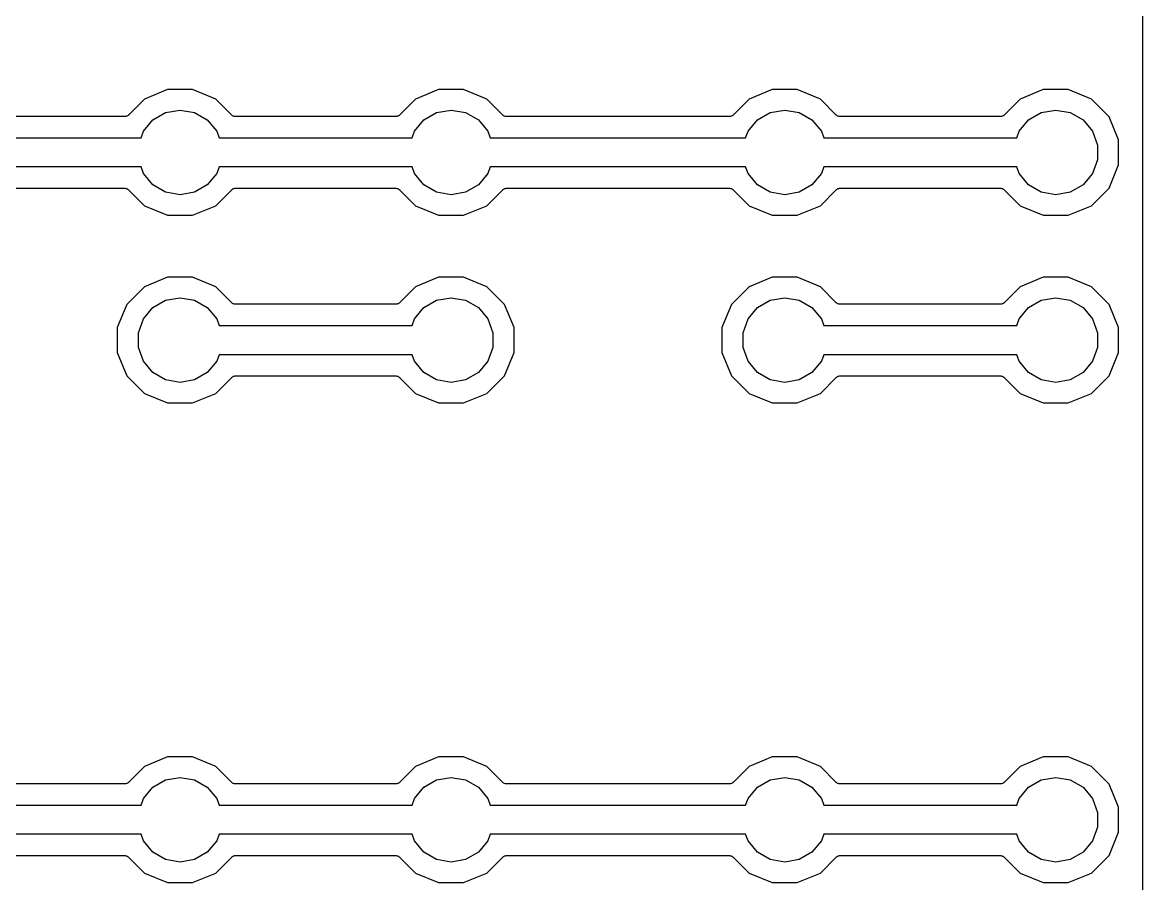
# Model space of a CAD drawing. Extents: x 66 to 115.1, y -104 to -36.7.
# Drawn here: x 88.22 to 115.08, y -81.53 to -60.88 of the extents above; entities that cross this region are included whole.
import ezdxf

# ---------------------------------------------------------------- set-up
doc = ezdxf.new("R2010")
doc.units = 0
doc.header["$MEASUREMENT"] = 0
doc.layers.add('BLACK', color=7, linetype='CONTINUOUS')

msp = doc.modelspace()

# ---------------------------------------------------------------- linework, layer by layer
at = {"layer": 'BLACK', "linetype": 'CONTINUOUS'}
for p, q in [((115.082, -37.075), (115.082, -103.605)), ((91.7, -62.492), (91.1458, -62.7216)), ((92.3, -62.492), (91.7, -62.492)), ((92.8542, -62.7216), (92.3, -62.492)), ((98.2, -62.492), (97.6458, -62.7216)), ((98.8, -62.492), (98.2, -62.492)), ((99.3542, -62.7216), (98.8, -62.492)), ((106.2, -62.492), (105.646, -62.7216)), ((106.8, -62.492), (106.2, -62.492)), ((107.354, -62.7216), (106.8, -62.492)), ((112.7, -62.492), (112.146, -62.7216)), ((113.3, -62.492), (112.7, -62.492)), ((113.854, -62.7216), (113.3, -62.492)), ((91.1458, -62.7216), (90.7626, -63.1048)), ((93.2374, -63.1048), (92.8542, -62.7216)), ((97.6458, -62.7216), (97.2626, -63.1048)), ((99.7374, -63.1048), (99.3542, -62.7216)), ((105.646, -62.7216), (105.263, -63.1048)), ((107.737, -63.1048), (107.354, -62.7216)), ((112.146, -62.7216), (111.763, -63.1048)), ((114.278, -63.1458), (113.854, -62.7216)), ((90.74, -63.1206), (90.7264, -63.1301)), ((90.7544, -63.1123), (90.74, -63.1206)), ((90.758, -63.108), (90.7544, -63.1123)), ((90.7626, -63.1048), (90.758, -63.108)), ((91.3473, -63.2221), (91.6527, -63.0458)), ((91.6527, -63.0458), (92, -62.9846)), ((92, -62.9846), (92.3473, -63.0458)), ((92.3473, -63.0458), (92.6527, -63.2221)), ((93.242, -63.108), (93.2374, -63.1048)), ((93.2456, -63.1123), (93.242, -63.108)), ((93.26, -63.1206), (93.2456, -63.1123)), ((93.2736, -63.1301), (93.26, -63.1206)), ((97.24, -63.1206), (97.2264, -63.1301)), ((97.2544, -63.1123), (97.24, -63.1206)), ((97.258, -63.108), (97.2544, -63.1123)), ((97.2626, -63.1048), (97.258, -63.108)), ((97.8473, -63.2221), (98.1527, -63.0458)), ((98.1527, -63.0458), (98.5, -62.9846)), ((98.5, -62.9846), (98.8473, -63.0458)), ((98.8473, -63.0458), (99.1527, -63.2221)), ((99.742, -63.108), (99.7374, -63.1048)), ((99.7456, -63.1123), (99.742, -63.108)), ((99.76, -63.1206), (99.7456, -63.1123)), ((99.7736, -63.1301), (99.76, -63.1206)), ((105.24, -63.1206), (105.226, -63.1301)), ((105.254, -63.1123), (105.24, -63.1206)), ((105.258, -63.108), (105.254, -63.1123)), ((105.263, -63.1048), (105.258, -63.108)), ((105.847, -63.2221), (106.153, -63.0458)), ((106.153, -63.0458), (106.5, -62.9846)), ((106.5, -62.9846), (106.847, -63.0458)), ((106.847, -63.0458), (107.153, -63.2221)), ((107.742, -63.108), (107.737, -63.1048)), ((107.746, -63.1123), (107.742, -63.108)), ((107.76, -63.1206), (107.746, -63.1123)), ((107.774, -63.1301), (107.76, -63.1206)), ((111.74, -63.1206), (111.726, -63.1301)), ((111.754, -63.1123), (111.74, -63.1206)), ((111.758, -63.108), (111.754, -63.1123)), ((111.763, -63.1048), (111.758, -63.108)), ((112.347, -63.2221), (112.653, -63.0458)), ((112.653, -63.0458), (113, -62.9846)), ((113, -62.9846), (113.347, -63.0458)), ((113.347, -63.0458), (113.653, -63.2221)), ((90.6728, -63.142), (84.8272, -63.142)), ((90.6783, -63.141), (90.6728, -63.142)), ((90.6838, -63.1415), (90.6783, -63.141)), ((90.6999, -63.1372), (90.6838, -63.1415)), ((90.7162, -63.1343), (90.6999, -63.1372)), ((90.721, -63.1315), (90.7162, -63.1343)), ((90.7264, -63.1301), (90.721, -63.1315)), ((91.1206, -63.4923), (91.3473, -63.2221)), ((92.6527, -63.2221), (92.8794, -63.4923)), ((93.279, -63.1315), (93.2736, -63.1301)), ((93.2838, -63.1343), (93.279, -63.1315)), ((93.3001, -63.1372), (93.2838, -63.1343)), ((93.3162, -63.1415), (93.3001, -63.1372)), ((93.3217, -63.141), (93.3162, -63.1415)), ((93.3272, -63.142), (93.3217, -63.141)), ((97.1728, -63.142), (93.3272, -63.142)), ((97.1783, -63.141), (97.1728, -63.142)), ((97.1838, -63.1415), (97.1783, -63.141)), ((97.1999, -63.1372), (97.1838, -63.1415)), ((97.2162, -63.1343), (97.1999, -63.1372)), ((97.221, -63.1315), (97.2162, -63.1343)), ((97.2264, -63.1301), (97.221, -63.1315)), ((97.6206, -63.4923), (97.8473, -63.2221)), ((99.1527, -63.2221), (99.3794, -63.4923)), ((99.779, -63.1315), (99.7736, -63.1301)), ((99.7838, -63.1343), (99.779, -63.1315)), ((99.8001, -63.1372), (99.7838, -63.1343)), ((99.8162, -63.1415), (99.8001, -63.1372)), ((99.8217, -63.141), (99.8162, -63.1415)), ((99.8272, -63.142), (99.8217, -63.141)), ((105.173, -63.142), (99.8272, -63.142)), ((105.178, -63.141), (105.173, -63.142)), ((105.184, -63.1415), (105.178, -63.141)), ((105.2, -63.1372), (105.184, -63.1415)), ((105.216, -63.1343), (105.2, -63.1372)), ((105.221, -63.1315), (105.216, -63.1343)), ((105.226, -63.1301), (105.221, -63.1315)), ((105.621, -63.4923), (105.847, -63.2221)), ((107.153, -63.2221), (107.379, -63.4923)), ((107.779, -63.1315), (107.774, -63.1301)), ((107.784, -63.1343), (107.779, -63.1315)), ((107.8, -63.1372), (107.784, -63.1343)), ((107.816, -63.1415), (107.8, -63.1372)), ((107.822, -63.141), (107.816, -63.1415)), ((107.827, -63.142), (107.822, -63.141)), ((111.673, -63.142), (107.827, -63.142)), ((111.678, -63.141), (111.673, -63.142)), ((111.684, -63.1415), (111.678, -63.141)), ((111.7, -63.1372), (111.684, -63.1415)), ((111.716, -63.1343), (111.7, -63.1372)), ((111.721, -63.1315), (111.716, -63.1343)), ((111.726, -63.1301), (111.721, -63.1315)), ((112.121, -63.4923), (112.347, -63.2221)), ((113.653, -63.2221), (113.879, -63.4923)), ((114.508, -63.7), (114.278, -63.1458)), ((84.4368, -63.65), (91.0632, -63.65)), ((91.0632, -63.65), (91.1206, -63.4923)), ((92.8794, -63.4923), (92.9368, -63.65)), ((92.9368, -63.65), (97.5632, -63.65)), ((97.5632, -63.65), (97.6206, -63.4923)), ((99.3794, -63.4923), (99.4368, -63.65)), ((99.4368, -63.65), (105.563, -63.65)), ((105.563, -63.65), (105.621, -63.4923)), ((107.379, -63.4923), (107.437, -63.65)), ((107.437, -63.65), (112.063, -63.65)), ((112.063, -63.65), (112.121, -63.4923)), ((113.879, -63.4923), (114, -63.8237)), ((114, -63.8237), (114, -64.1763)), ((114.508, -64.3), (114.508, -63.7)), ((114, -64.1763), (113.879, -64.5077)), ((91.0632, -64.35), (84.4368, -64.35)), ((91.1206, -64.5077), (91.0632, -64.35)), ((92.9368, -64.35), (92.8794, -64.5077)), ((97.5632, -64.35), (92.9368, -64.35)), ((97.6206, -64.5077), (97.5632, -64.35)), ((99.4368, -64.35), (99.3794, -64.5077)), ((105.563, -64.35), (99.4368, -64.35)), ((105.621, -64.5077), (105.563, -64.35)), ((107.437, -64.35), (107.379, -64.5077)), ((112.063, -64.35), (107.437, -64.35)), ((112.121, -64.5077), (112.063, -64.35)), ((114.278, -64.8542), (114.508, -64.3)), ((91.3473, -64.7779), (91.1206, -64.5077)), ((92.8794, -64.5077), (92.6527, -64.7779)), ((97.8473, -64.7779), (97.6206, -64.5077)), ((99.3794, -64.5077), (99.1527, -64.7779)), ((105.847, -64.7779), (105.621, -64.5077)), ((107.379, -64.5077), (107.153, -64.7779)), ((112.347, -64.7779), (112.121, -64.5077)), ((113.879, -64.5077), (113.653, -64.7779)), ((84.8272, -64.858), (90.6728, -64.858)), ((90.6728, -64.858), (90.6783, -64.859)), ((90.6783, -64.859), (90.6838, -64.8585)), ((90.6838, -64.8585), (90.6999, -64.8628)), ((90.6999, -64.8628), (90.7162, -64.8657)), ((90.7162, -64.8657), (90.721, -64.8685)), ((90.721, -64.8685), (90.7264, -64.8699)), ((90.7264, -64.8699), (90.74, -64.8794)), ((90.74, -64.8794), (90.7544, -64.8877)), ((90.7544, -64.8877), (90.758, -64.892)), ((90.758, -64.892), (90.7626, -64.8952)), ((90.7626, -64.8952), (91.1458, -65.2784)), ((91.6527, -64.9542), (91.3473, -64.7779)), ((92, -65.0154), (91.6527, -64.9542)), ((92.3473, -64.9542), (92, -65.0154)), ((92.6527, -64.7779), (92.3473, -64.9542)), ((92.8542, -65.2784), (93.2374, -64.8952)), ((93.2374, -64.8952), (93.242, -64.892)), ((93.242, -64.892), (93.2456, -64.8877)), ((93.2456, -64.8877), (93.26, -64.8794)), ((93.26, -64.8794), (93.2736, -64.8699)), ((93.2736, -64.8699), (93.279, -64.8685)), ((93.279, -64.8685), (93.2838, -64.8657)), ((93.2838, -64.8657), (93.3001, -64.8628)), ((93.3001, -64.8628), (93.3162, -64.8585)), ((93.3162, -64.8585), (93.3217, -64.859)), ((93.3217, -64.859), (93.3272, -64.858)), ((93.3272, -64.858), (97.1728, -64.858)), ((97.1728, -64.858), (97.1783, -64.859)), ((97.1783, -64.859), (97.1838, -64.8585)), ((97.1838, -64.8585), (97.1999, -64.8628)), ((97.1999, -64.8628), (97.2162, -64.8657)), ((97.2162, -64.8657), (97.221, -64.8685)), ((97.221, -64.8685), (97.2264, -64.8699)), ((97.2264, -64.8699), (97.24, -64.8794)), ((97.24, -64.8794), (97.2544, -64.8877)), ((97.2544, -64.8877), (97.258, -64.892)), ((97.258, -64.892), (97.2626, -64.8952)), ((97.2626, -64.8952), (97.6458, -65.2784)), ((98.1527, -64.9542), (97.8473, -64.7779)), ((98.5, -65.0154), (98.1527, -64.9542)), ((98.8473, -64.9542), (98.5, -65.0154)), ((99.1527, -64.7779), (98.8473, -64.9542)), ((99.3542, -65.2784), (99.7374, -64.8952)), ((99.7374, -64.8952), (99.742, -64.892)), ((99.742, -64.892), (99.7456, -64.8877)), ((99.7456, -64.8877), (99.76, -64.8794)), ((99.76, -64.8794), (99.7736, -64.8699)), ((99.7736, -64.8699), (99.779, -64.8685)), ((99.779, -64.8685), (99.7838, -64.8657)), ((99.7838, -64.8657), (99.8001, -64.8628)), ((99.8001, -64.8628), (99.8162, -64.8585)), ((99.8162, -64.8585), (99.8217, -64.859)), ((99.8217, -64.859), (99.8272, -64.858)), ((99.8272, -64.858), (105.173, -64.858)), ((105.173, -64.858), (105.178, -64.859)), ((105.178, -64.859), (105.184, -64.8585)), ((105.184, -64.8585), (105.2, -64.8628)), ((105.2, -64.8628), (105.216, -64.8657)), ((105.216, -64.8657), (105.221, -64.8685)), ((105.221, -64.8685), (105.226, -64.8699)), ((105.226, -64.8699), (105.24, -64.8794)), ((105.24, -64.8794), (105.254, -64.8877)), ((105.254, -64.8877), (105.258, -64.892)), ((105.258, -64.892), (105.263, -64.8952)), ((105.263, -64.8952), (105.646, -65.2784)), ((106.153, -64.9542), (105.847, -64.7779)), ((106.5, -65.0154), (106.153, -64.9542)), ((106.847, -64.9542), (106.5, -65.0154)), ((107.153, -64.7779), (106.847, -64.9542)), ((107.354, -65.2784), (107.737, -64.8952)), ((107.737, -64.8952), (107.742, -64.892)), ((107.742, -64.892), (107.746, -64.8877)), ((107.746, -64.8877), (107.76, -64.8794)), ((107.76, -64.8794), (107.774, -64.8699)), ((107.774, -64.8699), (107.779, -64.8685)), ((107.779, -64.8685), (107.784, -64.8657)), ((107.784, -64.8657), (107.8, -64.8628)), ((107.8, -64.8628), (107.816, -64.8585)), ((107.816, -64.8585), (107.822, -64.859)), ((107.822, -64.859), (107.827, -64.858)), ((107.827, -64.858), (111.673, -64.858)), ((111.673, -64.858), (111.678, -64.859)), ((111.678, -64.859), (111.684, -64.8585)), ((111.684, -64.8585), (111.7, -64.8628)), ((111.7, -64.8628), (111.716, -64.8657)), ((111.716, -64.8657), (111.721, -64.8685)), ((111.721, -64.8685), (111.726, -64.8699)), ((111.726, -64.8699), (111.74, -64.8794)), ((111.74, -64.8794), (111.754, -64.8877)), ((111.754, -64.8877), (111.758, -64.892)), ((111.758, -64.892), (111.763, -64.8952)), ((111.763, -64.8952), (112.146, -65.2784)), ((112.653, -64.9542), (112.347, -64.7779)), ((113, -65.0154), (112.653, -64.9542)), ((113.347, -64.9542), (113, -65.0154)), ((113.653, -64.7779), (113.347, -64.9542)), ((113.854, -65.2784), (114.278, -64.8542)), ((91.1458, -65.2784), (91.7, -65.508)), ((91.7, -65.508), (92.3, -65.508)), ((92.3, -65.508), (92.8542, -65.2784)), ((97.6458, -65.2784), (98.2, -65.508)), ((98.2, -65.508), (98.8, -65.508)), ((98.8, -65.508), (99.3542, -65.2784)), ((105.646, -65.2784), (106.2, -65.508)), ((106.2, -65.508), (106.8, -65.508)), ((106.8, -65.508), (107.354, -65.2784)), ((112.146, -65.2784), (112.7, -65.508)), ((112.7, -65.508), (113.3, -65.508)), ((113.3, -65.508), (113.854, -65.2784)), ((91.7, -66.992), (91.1458, -67.2216)), ((92.3, -66.992), (91.7, -66.992)), ((92.8542, -67.2216), (92.3, -66.992)), ((98.2, -66.992), (97.6458, -67.2216)), ((98.8, -66.992), (98.2, -66.992)), ((99.3542, -67.2216), (98.8, -66.992)), ((106.2, -66.992), (105.646, -67.2216)), ((106.8, -66.992), (106.2, -66.992)), ((107.354, -67.2216), (106.8, -66.992)), ((112.7, -66.992), (112.146, -67.2216)), ((113.3, -66.992), (112.7, -66.992)), ((113.854, -67.2216), (113.3, -66.992)), ((91.1458, -67.2216), (90.7216, -67.6458)), ((93.2374, -67.6048), (92.8542, -67.2216)), ((97.6458, -67.2216), (97.2626, -67.6048)), ((99.7784, -67.6458), (99.3542, -67.2216)), ((105.646, -67.2216), (105.222, -67.6458)), ((107.737, -67.6048), (107.354, -67.2216)), ((112.146, -67.2216), (111.763, -67.6048)), ((114.278, -67.6458), (113.854, -67.2216)), ((90.7216, -67.6458), (90.492, -68.2)), ((91.3473, -67.7221), (91.6527, -67.5458)), ((91.6527, -67.5458), (92, -67.4846)), ((92, -67.4846), (92.3473, -67.5458)), ((92.3473, -67.5458), (92.6527, -67.7221)), ((93.242, -67.608), (93.2374, -67.6048)), ((93.2456, -67.6123), (93.242, -67.608)), ((93.26, -67.6206), (93.2456, -67.6123)), ((93.2736, -67.6301), (93.26, -67.6206)), ((93.279, -67.6315), (93.2736, -67.6301)), ((93.2838, -67.6343), (93.279, -67.6315)), ((93.3001, -67.6372), (93.2838, -67.6343)), ((93.3162, -67.6415), (93.3001, -67.6372)), ((93.3217, -67.641), (93.3162, -67.6415)), ((93.3272, -67.642), (93.3217, -67.641)), ((97.1728, -67.642), (93.3272, -67.642)), ((97.1783, -67.641), (97.1728, -67.642)), ((97.1838, -67.6415), (97.1783, -67.641)), ((97.1999, -67.6372), (97.1838, -67.6415)), ((97.2162, -67.6343), (97.1999, -67.6372)), ((97.221, -67.6315), (97.2162, -67.6343)), ((97.2264, -67.6301), (97.221, -67.6315)), ((97.24, -67.6206), (97.2264, -67.6301)), ((97.2544, -67.6123), (97.24, -67.6206)), ((97.258, -67.608), (97.2544, -67.6123)), ((97.2626, -67.6048), (97.258, -67.608)), ((97.8473, -67.7221), (98.1527, -67.5458)), ((98.1527, -67.5458), (98.5, -67.4846)), ((98.5, -67.4846), (98.8473, -67.5458)), ((98.8473, -67.5458), (99.1527, -67.7221)), ((100.008, -68.2), (99.7784, -67.6458)), ((105.222, -67.6458), (104.992, -68.2)), ((105.847, -67.7221), (106.153, -67.5458)), ((106.153, -67.5458), (106.5, -67.4846)), ((106.5, -67.4846), (106.847, -67.5458)), ((106.847, -67.5458), (107.153, -67.7221)), ((107.742, -67.608), (107.737, -67.6048)), ((107.746, -67.6123), (107.742, -67.608)), ((107.76, -67.6206), (107.746, -67.6123)), ((107.774, -67.6301), (107.76, -67.6206)), ((107.779, -67.6315), (107.774, -67.6301)), ((107.784, -67.6343), (107.779, -67.6315)), ((107.8, -67.6372), (107.784, -67.6343)), ((107.816, -67.6415), (107.8, -67.6372)), ((107.822, -67.641), (107.816, -67.6415)), ((107.827, -67.642), (107.822, -67.641)), ((111.673, -67.642), (107.827, -67.642)), ((111.678, -67.641), (111.673, -67.642)), ((111.684, -67.6415), (111.678, -67.641)), ((111.7, -67.6372), (111.684, -67.6415)), ((111.716, -67.6343), (111.7, -67.6372)), ((111.721, -67.6315), (111.716, -67.6343)), ((111.726, -67.6301), (111.721, -67.6315)), ((111.74, -67.6206), (111.726, -67.6301)), ((111.754, -67.6123), (111.74, -67.6206)), ((111.758, -67.608), (111.754, -67.6123)), ((111.763, -67.6048), (111.758, -67.608)), ((112.347, -67.7221), (112.653, -67.5458)), ((112.653, -67.5458), (113, -67.4846)), ((113, -67.4846), (113.347, -67.5458)), ((113.347, -67.5458), (113.653, -67.7221)), ((114.508, -68.2), (114.278, -67.6458)), ((91.1206, -67.9923), (91.3473, -67.7221)), ((92.6527, -67.7221), (92.8794, -67.9923)), ((97.6206, -67.9923), (97.8473, -67.7221)), ((99.1527, -67.7221), (99.3794, -67.9923)), ((105.621, -67.9923), (105.847, -67.7221)), ((107.153, -67.7221), (107.379, -67.9923)), ((112.121, -67.9923), (112.347, -67.7221)), ((113.653, -67.7221), (113.879, -67.9923)), ((90.492, -68.2), (90.492, -68.8)), ((91, -68.3237), (91.1206, -67.9923)), ((92.8794, -67.9923), (92.9368, -68.15)), ((92.9368, -68.15), (97.5632, -68.15)), ((97.5632, -68.15), (97.6206, -67.9923)), ((99.3794, -67.9923), (99.5, -68.3237)), ((100.008, -68.8), (100.008, -68.2)), ((104.992, -68.2), (104.992, -68.8)), ((105.5, -68.3237), (105.621, -67.9923)), ((107.379, -67.9923), (107.437, -68.15)), ((107.437, -68.15), (112.063, -68.15)), ((112.063, -68.15), (112.121, -67.9923)), ((113.879, -67.9923), (114, -68.3237)), ((114.508, -68.8), (114.508, -68.2)), ((91, -68.6763), (91, -68.3237)), ((99.5, -68.3237), (99.5, -68.6763)), ((105.5, -68.6763), (105.5, -68.3237)), ((114, -68.3237), (114, -68.6763)), ((91.1206, -69.0077), (91, -68.6763)), ((99.5, -68.6763), (99.3794, -69.0077)), ((105.621, -69.0077), (105.5, -68.6763)), ((114, -68.6763), (113.879, -69.0077)), ((90.492, -68.8), (90.7216, -69.3542)), ((91.3473, -69.2779), (91.1206, -69.0077)), ((92.8794, -69.0077), (92.6527, -69.2779)), ((92.9368, -68.85), (92.8794, -69.0077)), ((97.5632, -68.85), (92.9368, -68.85)), ((97.6206, -69.0077), (97.5632, -68.85)), ((97.8473, -69.2779), (97.6206, -69.0077)), ((99.3794, -69.0077), (99.1527, -69.2779)), ((99.7784, -69.3542), (100.008, -68.8)), ((104.992, -68.8), (105.222, -69.3542)), ((105.847, -69.2779), (105.621, -69.0077)), ((107.379, -69.0077), (107.153, -69.2779)), ((107.437, -68.85), (107.379, -69.0077)), ((112.063, -68.85), (107.437, -68.85)), ((112.121, -69.0077), (112.063, -68.85)), ((112.347, -69.2779), (112.121, -69.0077)), ((113.879, -69.0077), (113.653, -69.2779)), ((114.278, -69.3542), (114.508, -68.8)), ((91.6527, -69.4542), (91.3473, -69.2779)), ((92.6527, -69.2779), (92.3473, -69.4542)), ((98.1527, -69.4542), (97.8473, -69.2779)), ((99.1527, -69.2779), (98.8473, -69.4542)), ((106.153, -69.4542), (105.847, -69.2779)), ((107.153, -69.2779), (106.847, -69.4542)), ((112.653, -69.4542), (112.347, -69.2779)), ((113.653, -69.2779), (113.347, -69.4542)), ((90.7216, -69.3542), (91.1458, -69.7784)), ((92, -69.5154), (91.6527, -69.4542)), ((92.3473, -69.4542), (92, -69.5154)), ((92.8542, -69.7784), (93.2374, -69.3952)), ((93.2374, -69.3952), (93.242, -69.392)), ((93.242, -69.392), (93.2456, -69.3877)), ((93.2456, -69.3877), (93.26, -69.3794)), ((93.26, -69.3794), (93.2736, -69.3699)), ((93.2736, -69.3699), (93.279, -69.3685)), ((93.279, -69.3685), (93.2838, -69.3657)), ((93.2838, -69.3657), (93.3001, -69.3628)), ((93.3001, -69.3628), (93.3162, -69.3585)), ((93.3162, -69.3585), (93.3217, -69.359)), ((93.3217, -69.359), (93.3272, -69.358)), ((93.3272, -69.358), (97.1728, -69.358)), ((97.1728, -69.358), (97.1783, -69.359)), ((97.1783, -69.359), (97.1838, -69.3585)), ((97.1838, -69.3585), (97.1999, -69.3628)), ((97.1999, -69.3628), (97.2162, -69.3657)), ((97.2162, -69.3657), (97.221, -69.3685)), ((97.221, -69.3685), (97.2264, -69.3699)), ((97.2264, -69.3699), (97.24, -69.3794)), ((97.24, -69.3794), (97.2544, -69.3877)), ((97.2544, -69.3877), (97.258, -69.392)), ((97.258, -69.392), (97.2626, -69.3952)), ((97.2626, -69.3952), (97.6458, -69.7784)), ((98.5, -69.5154), (98.1527, -69.4542)), ((98.8473, -69.4542), (98.5, -69.5154)), ((99.3542, -69.7784), (99.7784, -69.3542)), ((105.222, -69.3542), (105.646, -69.7784)), ((106.5, -69.5154), (106.153, -69.4542)), ((106.847, -69.4542), (106.5, -69.5154)), ((107.354, -69.7784), (107.737, -69.3952)), ((107.737, -69.3952), (107.742, -69.392)), ((107.742, -69.392), (107.746, -69.3877)), ((107.746, -69.3877), (107.76, -69.3794)), ((107.76, -69.3794), (107.774, -69.3699)), ((107.774, -69.3699), (107.779, -69.3685)), ((107.779, -69.3685), (107.784, -69.3657)), ((107.784, -69.3657), (107.8, -69.3628)), ((107.8, -69.3628), (107.816, -69.3585)), ((107.816, -69.3585), (107.822, -69.359)), ((107.822, -69.359), (107.827, -69.358)), ((107.827, -69.358), (111.673, -69.358)), ((111.673, -69.358), (111.678, -69.359)), ((111.678, -69.359), (111.684, -69.3585)), ((111.684, -69.3585), (111.7, -69.3628)), ((111.7, -69.3628), (111.716, -69.3657)), ((111.716, -69.3657), (111.721, -69.3685)), ((111.721, -69.3685), (111.726, -69.3699)), ((111.726, -69.3699), (111.74, -69.3794)), ((111.74, -69.3794), (111.754, -69.3877)), ((111.754, -69.3877), (111.758, -69.392)), ((111.758, -69.392), (111.763, -69.3952)), ((111.763, -69.3952), (112.146, -69.7784)), ((113, -69.5154), (112.653, -69.4542)), ((113.347, -69.4542), (113, -69.5154)), ((113.854, -69.7784), (114.278, -69.3542)), ((91.1458, -69.7784), (91.7, -70.008)), ((92.3, -70.008), (92.8542, -69.7784)), ((97.6458, -69.7784), (98.2, -70.008)), ((98.8, -70.008), (99.3542, -69.7784)), ((105.646, -69.7784), (106.2, -70.008)), ((106.8, -70.008), (107.354, -69.7784)), ((112.146, -69.7784), (112.7, -70.008)), ((113.3, -70.008), (113.854, -69.7784)), ((91.7, -70.008), (92.3, -70.008)), ((98.2, -70.008), (98.8, -70.008)), ((106.2, -70.008), (106.8, -70.008)), ((112.7, -70.008), (113.3, -70.008)), ((91.7, -78.492), (91.1458, -78.7216)), ((92.3, -78.492), (91.7, -78.492)), ((92.8542, -78.7216), (92.3, -78.492)), ((98.2, -78.492), (97.6458, -78.7216)), ((98.8, -78.492), (98.2, -78.492)), ((99.3542, -78.7216), (98.8, -78.492)), ((106.2, -78.492), (105.646, -78.7216)), ((106.8, -78.492), (106.2, -78.492)), ((107.354, -78.7216), (106.8, -78.492)), ((112.7, -78.492), (112.146, -78.7216)), ((113.3, -78.492), (112.7, -78.492)), ((113.854, -78.7216), (113.3, -78.492)), ((91.1458, -78.7216), (90.7626, -79.1048)), ((93.2374, -79.1048), (92.8542, -78.7216)), ((97.6458, -78.7216), (97.2626, -79.1048)), ((99.7374, -79.1048), (99.3542, -78.7216)), ((105.646, -78.7216), (105.263, -79.1048)), ((107.737, -79.1048), (107.354, -78.7216)), ((112.146, -78.7216), (111.763, -79.1048)), ((114.278, -79.1458), (113.854, -78.7216)), ((90.6728, -79.142), (84.8272, -79.142)), ((90.6783, -79.141), (90.6728, -79.142)), ((90.6838, -79.1415), (90.6783, -79.141)), ((90.6999, -79.1372), (90.6838, -79.1415)), ((90.7162, -79.1343), (90.6999, -79.1372)), ((90.721, -79.1315), (90.7162, -79.1343)), ((90.7264, -79.1301), (90.721, -79.1315)), ((90.74, -79.1206), (90.7264, -79.1301)), ((90.7544, -79.1123), (90.74, -79.1206)), ((90.758, -79.108), (90.7544, -79.1123)), ((90.7626, -79.1048), (90.758, -79.108)), ((91.1206, -79.4923), (91.3473, -79.2221)), ((91.3473, -79.2221), (91.6527, -79.0458)), ((91.6527, -79.0458), (92, -78.9846)), ((92, -78.9846), (92.3473, -79.0458)), ((92.3473, -79.0458), (92.6527, -79.2221)), ((92.6527, -79.2221), (92.8794, -79.4923)), ((93.242, -79.108), (93.2374, -79.1048)), ((93.2456, -79.1123), (93.242, -79.108)), ((93.26, -79.1206), (93.2456, -79.1123)), ((93.2736, -79.1301), (93.26, -79.1206)), ((93.279, -79.1315), (93.2736, -79.1301)), ((93.2838, -79.1343), (93.279, -79.1315)), ((93.3001, -79.1372), (93.2838, -79.1343)), ((93.3162, -79.1415), (93.3001, -79.1372)), ((93.3217, -79.141), (93.3162, -79.1415)), ((93.3272, -79.142), (93.3217, -79.141)), ((97.1728, -79.142), (93.3272, -79.142)), ((97.1783, -79.141), (97.1728, -79.142)), ((97.1838, -79.1415), (97.1783, -79.141)), ((97.1999, -79.1372), (97.1838, -79.1415)), ((97.2162, -79.1343), (97.1999, -79.1372)), ((97.221, -79.1315), (97.2162, -79.1343)), ((97.2264, -79.1301), (97.221, -79.1315)), ((97.24, -79.1206), (97.2264, -79.1301)), ((97.2544, -79.1123), (97.24, -79.1206)), ((97.258, -79.108), (97.2544, -79.1123)), ((97.2626, -79.1048), (97.258, -79.108)), ((97.6206, -79.4923), (97.8473, -79.2221)), ((97.8473, -79.2221), (98.1527, -79.0458)), ((98.1527, -79.0458), (98.5, -78.9846)), ((98.5, -78.9846), (98.8473, -79.0458)), ((98.8473, -79.0458), (99.1527, -79.2221)), ((99.1527, -79.2221), (99.3794, -79.4923)), ((99.742, -79.108), (99.7374, -79.1048)), ((99.7456, -79.1123), (99.742, -79.108)), ((99.76, -79.1206), (99.7456, -79.1123)), ((99.7736, -79.1301), (99.76, -79.1206)), ((99.779, -79.1315), (99.7736, -79.1301)), ((99.7838, -79.1343), (99.779, -79.1315)), ((99.8001, -79.1372), (99.7838, -79.1343)), ((99.8162, -79.1415), (99.8001, -79.1372)), ((99.8217, -79.141), (99.8162, -79.1415)), ((99.8272, -79.142), (99.8217, -79.141)), ((105.173, -79.142), (99.8272, -79.142)), ((105.178, -79.141), (105.173, -79.142)), ((105.184, -79.1415), (105.178, -79.141)), ((105.2, -79.1372), (105.184, -79.1415)), ((105.216, -79.1343), (105.2, -79.1372)), ((105.221, -79.1315), (105.216, -79.1343)), ((105.226, -79.1301), (105.221, -79.1315)), ((105.24, -79.1206), (105.226, -79.1301)), ((105.254, -79.1123), (105.24, -79.1206)), ((105.258, -79.108), (105.254, -79.1123)), ((105.263, -79.1048), (105.258, -79.108)), ((105.621, -79.4923), (105.847, -79.2221)), ((105.847, -79.2221), (106.153, -79.0458)), ((106.153, -79.0458), (106.5, -78.9846)), ((106.5, -78.9846), (106.847, -79.0458)), ((106.847, -79.0458), (107.153, -79.2221)), ((107.153, -79.2221), (107.379, -79.4923)), ((107.742, -79.108), (107.737, -79.1048)), ((107.746, -79.1123), (107.742, -79.108)), ((107.76, -79.1206), (107.746, -79.1123)), ((107.774, -79.1301), (107.76, -79.1206)), ((107.779, -79.1315), (107.774, -79.1301)), ((107.784, -79.1343), (107.779, -79.1315)), ((107.8, -79.1372), (107.784, -79.1343)), ((107.816, -79.1415), (107.8, -79.1372)), ((107.822, -79.141), (107.816, -79.1415)), ((107.827, -79.142), (107.822, -79.141)), ((111.673, -79.142), (107.827, -79.142)), ((111.678, -79.141), (111.673, -79.142)), ((111.684, -79.1415), (111.678, -79.141)), ((111.7, -79.1372), (111.684, -79.1415)), ((111.716, -79.1343), (111.7, -79.1372)), ((111.721, -79.1315), (111.716, -79.1343)), ((111.726, -79.1301), (111.721, -79.1315)), ((111.74, -79.1206), (111.726, -79.1301)), ((111.754, -79.1123), (111.74, -79.1206)), ((111.758, -79.108), (111.754, -79.1123)), ((111.763, -79.1048), (111.758, -79.108)), ((112.121, -79.4923), (112.347, -79.2221)), ((112.347, -79.2221), (112.653, -79.0458)), ((112.653, -79.0458), (113, -78.9846)), ((113, -78.9846), (113.347, -79.0458)), ((113.347, -79.0458), (113.653, -79.2221)), ((113.653, -79.2221), (113.879, -79.4923)), ((114.508, -79.7), (114.278, -79.1458)), ((91.0632, -79.65), (91.1206, -79.4923)), ((92.8794, -79.4923), (92.9368, -79.65)), ((97.5632, -79.65), (97.6206, -79.4923)), ((99.3794, -79.4923), (99.4368, -79.65)), ((105.563, -79.65), (105.621, -79.4923)), ((107.379, -79.4923), (107.437, -79.65)), ((112.063, -79.65), (112.121, -79.4923)), ((113.879, -79.4923), (114, -79.8237)), ((84.4368, -79.65), (91.0632, -79.65)), ((92.9368, -79.65), (97.5632, -79.65)), ((99.4368, -79.65), (105.563, -79.65)), ((107.437, -79.65), (112.063, -79.65)), ((114.508, -80.3), (114.508, -79.7)), ((114, -79.8237), (114, -80.1763)), ((114, -80.1763), (113.879, -80.5077)), ((114.278, -80.8542), (114.508, -80.3)), ((91.0632, -80.35), (84.4368, -80.35)), ((91.1206, -80.5077), (91.0632, -80.35)), ((91.3473, -80.7779), (91.1206, -80.5077)), ((92.8794, -80.5077), (92.6527, -80.7779)), ((92.9368, -80.35), (92.8794, -80.5077)), ((97.5632, -80.35), (92.9368, -80.35)), ((97.6206, -80.5077), (97.5632, -80.35)), ((97.8473, -80.7779), (97.6206, -80.5077)), ((99.3794, -80.5077), (99.1527, -80.7779)), ((99.4368, -80.35), (99.3794, -80.5077)), ((105.563, -80.35), (99.4368, -80.35)), ((105.621, -80.5077), (105.563, -80.35)), ((105.847, -80.7779), (105.621, -80.5077)), ((107.379, -80.5077), (107.153, -80.7779)), ((107.437, -80.35), (107.379, -80.5077)), ((112.063, -80.35), (107.437, -80.35)), ((112.121, -80.5077), (112.063, -80.35)), ((112.347, -80.7779), (112.121, -80.5077)), ((113.879, -80.5077), (113.653, -80.7779)), ((84.8272, -80.858), (90.6728, -80.858)), ((90.6728, -80.858), (90.6783, -80.859)), ((90.6783, -80.859), (90.6838, -80.8585)), ((90.6838, -80.8585), (90.6999, -80.8628)), ((91.6527, -80.9542), (91.3473, -80.7779)), ((92.6527, -80.7779), (92.3473, -80.9542)), ((93.3001, -80.8628), (93.3162, -80.8585)), ((93.3162, -80.8585), (93.3217, -80.859)), ((93.3217, -80.859), (93.3272, -80.858)), ((93.3272, -80.858), (97.1728, -80.858)), ((97.1728, -80.858), (97.1783, -80.859)), ((97.1783, -80.859), (97.1838, -80.8585)), ((97.1838, -80.8585), (97.1999, -80.8628)), ((98.1527, -80.9542), (97.8473, -80.7779)), ((99.1527, -80.7779), (98.8473, -80.9542)), ((99.8001, -80.8628), (99.8162, -80.8585)), ((99.8162, -80.8585), (99.8217, -80.859)), ((99.8217, -80.859), (99.8272, -80.858)), ((99.8272, -80.858), (105.173, -80.858)), ((105.173, -80.858), (105.178, -80.859)), ((105.178, -80.859), (105.184, -80.8585)), ((105.184, -80.8585), (105.2, -80.8628)), ((106.153, -80.9542), (105.847, -80.7779)), ((107.153, -80.7779), (106.847, -80.9542)), ((107.8, -80.8628), (107.816, -80.8585)), ((107.816, -80.8585), (107.822, -80.859)), ((107.822, -80.859), (107.827, -80.858)), ((107.827, -80.858), (111.673, -80.858)), ((111.673, -80.858), (111.678, -80.859)), ((111.678, -80.859), (111.684, -80.8585)), ((111.684, -80.8585), (111.7, -80.8628)), ((112.653, -80.9542), (112.347, -80.7779)), ((113.653, -80.7779), (113.347, -80.9542)), ((113.854, -81.2784), (114.278, -80.8542)), ((90.6999, -80.8628), (90.7162, -80.8657)), ((90.7162, -80.8657), (90.721, -80.8685)), ((90.721, -80.8685), (90.7264, -80.8699)), ((90.7264, -80.8699), (90.74, -80.8794)), ((90.74, -80.8794), (90.7544, -80.8877)), ((90.7544, -80.8877), (90.758, -80.892)), ((90.758, -80.892), (90.7626, -80.8952)), ((90.7626, -80.8952), (91.1458, -81.2784)), ((92, -81.0154), (91.6527, -80.9542)), ((92.3473, -80.9542), (92, -81.0154)), ((92.8542, -81.2784), (93.2374, -80.8952)), ((93.2374, -80.8952), (93.242, -80.892)), ((93.242, -80.892), (93.2456, -80.8877)), ((93.2456, -80.8877), (93.26, -80.8794)), ((93.26, -80.8794), (93.2736, -80.8699)), ((93.2736, -80.8699), (93.279, -80.8685)), ((93.279, -80.8685), (93.2838, -80.8657)), ((93.2838, -80.8657), (93.3001, -80.8628)), ((97.1999, -80.8628), (97.2162, -80.8657)), ((97.2162, -80.8657), (97.221, -80.8685)), ((97.221, -80.8685), (97.2264, -80.8699)), ((97.2264, -80.8699), (97.24, -80.8794)), ((97.24, -80.8794), (97.2544, -80.8877)), ((97.2544, -80.8877), (97.258, -80.892)), ((97.258, -80.892), (97.2626, -80.8952)), ((97.2626, -80.8952), (97.6458, -81.2784)), ((98.5, -81.0154), (98.1527, -80.9542)), ((98.8473, -80.9542), (98.5, -81.0154)), ((99.3542, -81.2784), (99.7374, -80.8952)), ((99.7374, -80.8952), (99.742, -80.892)), ((99.742, -80.892), (99.7456, -80.8877)), ((99.7456, -80.8877), (99.76, -80.8794)), ((99.76, -80.8794), (99.7736, -80.8699)), ((99.7736, -80.8699), (99.779, -80.8685)), ((99.779, -80.8685), (99.7838, -80.8657)), ((99.7838, -80.8657), (99.8001, -80.8628)), ((105.2, -80.8628), (105.216, -80.8657)), ((105.216, -80.8657), (105.221, -80.8685)), ((105.221, -80.8685), (105.226, -80.8699)), ((105.226, -80.8699), (105.24, -80.8794)), ((105.24, -80.8794), (105.254, -80.8877)), ((105.254, -80.8877), (105.258, -80.892)), ((105.258, -80.892), (105.263, -80.8952)), ((105.263, -80.8952), (105.646, -81.2784)), ((106.5, -81.0154), (106.153, -80.9542)), ((106.847, -80.9542), (106.5, -81.0154)), ((107.354, -81.2784), (107.737, -80.8952)), ((107.737, -80.8952), (107.742, -80.892)), ((107.742, -80.892), (107.746, -80.8877)), ((107.746, -80.8877), (107.76, -80.8794)), ((107.76, -80.8794), (107.774, -80.8699)), ((107.774, -80.8699), (107.779, -80.8685)), ((107.779, -80.8685), (107.784, -80.8657)), ((107.784, -80.8657), (107.8, -80.8628)), ((111.7, -80.8628), (111.716, -80.8657)), ((111.716, -80.8657), (111.721, -80.8685)), ((111.721, -80.8685), (111.726, -80.8699)), ((111.726, -80.8699), (111.74, -80.8794)), ((111.74, -80.8794), (111.754, -80.8877)), ((111.754, -80.8877), (111.758, -80.892)), ((111.758, -80.892), (111.763, -80.8952)), ((111.763, -80.8952), (112.146, -81.2784)), ((113, -81.0154), (112.653, -80.9542)), ((113.347, -80.9542), (113, -81.0154)), ((91.1458, -81.2784), (91.7, -81.508)), ((92.3, -81.508), (92.8542, -81.2784)), ((97.6458, -81.2784), (98.2, -81.508)), ((98.8, -81.508), (99.3542, -81.2784)), ((105.646, -81.2784), (106.2, -81.508)), ((106.8, -81.508), (107.354, -81.2784)), ((112.146, -81.2784), (112.7, -81.508)), ((113.3, -81.508), (113.854, -81.2784)), ((91.7, -81.508), (92.3, -81.508)), ((98.2, -81.508), (98.8, -81.508)), ((106.2, -81.508), (106.8, -81.508)), ((112.7, -81.508), (113.3, -81.508))]:
    msp.add_line(p, q, dxfattribs=at)

doc.saveas('drawing.dxf')
